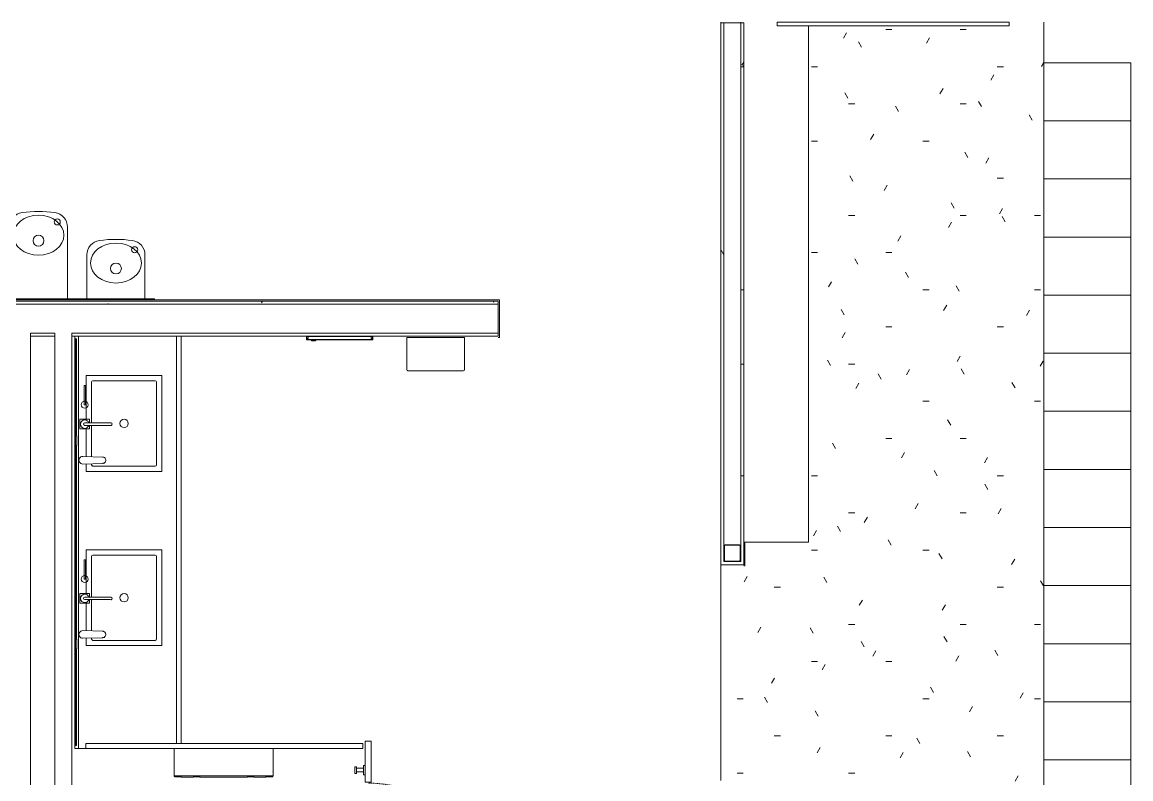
# Model space of a CAD drawing. Header units: inches. Extents: x 24207 to 25740, y -22797 to -22370.
# Drawn here: x 25511.1 to 25740.3, y -22526.6 to -22370.3 of the extents above; entities that cross this region are included whole.
import ezdxf

# ---------------------------------------------------------------- set-up
doc = ezdxf.new("R2010")
doc.units = ezdxf.units.IN
doc.header["$MEASUREMENT"] = 0
doc.linetypes.add('Dash', pattern=[0.25, 0.125, -0.125])
doc.linetypes.add('Dash_2_', pattern=[0.25, 0.125, -0.125])
for name, color, linetype, lineweight in [('A-FLOR', 192, 'Continuous', 20), ('A-FLOR-PATT', 8, 'Continuous', 20), ('A-GENM', 13, 'Continuous', 20), ('A-WALL', 113, 'Continuous', 20), ('A-WALL-PATT', 111, 'Continuous', 50), ('I-FURN', 30, 'Continuous', 20), ('I-WALL', 2, 'Continuous', 20), ('P-SANR-FIXT', 6, 'Continuous', 20), ('Q-CASE', 31, 'Continuous', 20), ('Q-SPCQ', 91, 'Continuous', 20), ('Q-SPCQ-HDLN', 91, 'Dash_2_', 9), ('S-COLS', 52, 'Continuous', 20)]:
    doc.layers.add(name, color=color, linetype=linetype, lineweight=lineweight)
pattern_1 = [(0, (0, 0), (30.72, 7.68), [1.267, -21.773, 1.267, -21.773, -122.88]), (0, (0, 0), (30.72, 7.68), [-46.08, 1.267, -44.813, 1.267, -21.773, -53.76]), (0, (0, 0), (30.72, 7.68), [-115.2, 1.267, -14.093, 1.267, -37.133]), (120, (11.52, 3.84), (-22.0110751, 22.7643004), [1.267, -21.773, 1.267, -21.773, -122.88]), (120, (11.52, 3.84), (-22.0110751, 22.7643004), [-46.08, 1.267, -44.813, 1.267, -21.773, -53.76]), (120, (11.52, 3.84), (-22.0110751, 22.7643004), [-115.2, 1.267, -14.093, 1.267, -37.133]), (240, (15.36, 19.2), (-8.7089249, -30.4443004), [1.267, -21.773, 1.267, -21.773, -122.88]), (240, (15.36, 19.2), (-8.7089249, -30.4443004), [-46.08, 1.267, -44.813, 1.267, -21.773, -53.76]), (240, (15.36, 19.2), (-8.7089249, -30.4443004), [-115.2, 1.267, -14.093, 1.267, -37.133])]

# ---------------------------------------------------------------- blocks, each defined once
blk = doc.blocks.new('Locker-Double Stacked - one-3246-Enlarged First Floor Plan _East_')
at = {"layer": 'I-FURN', "color": 43, "lineweight": 13}
for p, q in [((-6, -9), (-6, 9)), ((-6, 9), (6, 9)), ((6, 9), (6, -9)), ((6, -9), (-6, -9))]:
    blk.add_line(p, q, dxfattribs=at)
blk = doc.blocks.new('Furniture 6 - Furniture 1-2394-Enlarged First Floor Plan _East_')
at = {"layer": 'I-FURN', "color": 43, "lineweight": 13}
for p, q in [((25639.99, -22496.3), (25639.99, -22496.43)), ((25653.99, -22603.74), (25653.99, -22497.05)), ((25640.61, -22603.74), (25653.99, -22603.74))]:
    blk.add_line(p, q, dxfattribs=at)
blk = doc.blocks.new('Partition-Floor_Braced-Bradley_Corp-St_Stl-ADA-N_Stalls - ADA _optional_ _ n Standard Stalls-320692-Enlarged First Floor Plan _East_')
at = {"layer": 'Q-SPCQ', "color": 43, "lineweight": 13}
for p, q in [((68.5, -0.88), (67.5, -0.88)), ((67.5, -0.88), (67.5, -58.13)), ((68.5, -58.13), (68.5, -0.88)), ((105.5, -0.88), (104.5, -0.88)), ((104.5, -0.88), (104.5, -58.13)), ((105.5, -58.13), (105.5, -0.88)), ((142.5, -0.88), (141.5, -0.88)), ((141.5, -0.88), (141.5, -58.13)), ((142.5, -58.13), (142.5, -0.88)), ((179.5, -0.88), (178.5, -0.88)), ((178.5, -0.88), (178.5, -58.13)), ((179.5, -58.13), (179.5, -0.88)), ((11.5, -58.63), (8.5, -58.63)), ((8.5, -58.63), (8.5, -59.88)), ((11.5, -59.88), (11.5, -58.63)), ((12.69, -59.25), (11.69, -59.25)), ((11.69, -59.25), (11.69, -94.87)), ((12.69, -94.87), (12.69, -59.25)), ((71.5, -58.63), (47.5, -58.63)), ((47.5, -58.63), (47.5, -59.88)), ((67.5, -58.13), (68.5, -58.13)), ((71.5, -59.88), (71.5, -58.63)), ((72.69, -59.25), (71.69, -59.25)), ((71.69, -59.25), (71.69, -84.87)), ((72.69, -84.87), (72.69, -59.25)), ((97.5, -58.63), (97.5, -59.88)), ((108.5, -58.63), (97.5, -58.63)), ((104.5, -58.13), (105.5, -58.13)), ((108.5, -59.88), (108.5, -58.63)), ((109.69, -59.25), (108.69, -59.25)), ((108.69, -59.25), (108.69, -84.87)), ((109.69, -84.87), (109.69, -59.25)), ((134.5, -58.63), (134.5, -59.88)), ((145.5, -58.63), (134.5, -58.63)), ((141.5, -58.13), (142.5, -58.13)), ((145.5, -59.88), (145.5, -58.63)), ((146.69, -59.25), (145.69, -59.25)), ((145.69, -59.25), (145.69, -84.87)), ((146.69, -84.87), (146.69, -59.25)), ((180, -58.63), (171.5, -58.63)), ((171.5, -58.63), (171.5, -59.88)), ((178.5, -58.13), (179.5, -58.13)), ((180, -59.88), (180, -58.63)), ((8.5, -59.88), (11.5, -59.88)), ((47.5, -59.88), (71.5, -59.88)), ((97.5, -59.88), (108.5, -59.88)), ((134.5, -59.88), (145.5, -59.88)), ((171.5, -59.88), (180, -59.88)), ((71.69, -84.87), (72.69, -84.87)), ((108.69, -84.87), (109.69, -84.87)), ((145.69, -84.87), (146.69, -84.87)), ((11.69, -94.87), (12.69, -94.87))]:
    blk.add_line(p, q, dxfattribs=at)
at = {"layer": 'Q-SPCQ-HDLN', "color": 43, "linetype": 'Dash', "lineweight": 13}
for centre, radius, start in [((11.69, -59.25), 35.62, 271.7908), ((71.69, -59.25), 25.62, 272.2042), ((108.69, -59.25), 25.62, 272.2042), ((145.69, -59.25), 25.62, 272.2042)]:
    blk.add_arc(centre, radius, start, 360, dxfattribs=at)
blk = doc.blocks.new('Dispenser-Toilet_Tissue-Frost_Products_LTD_-Jumbo-169 - Steel-Brushed-Stainless_Steel-V25-Enlarged First Floor Plan _East_')
at = {"layer": 'Q-SPCQ', "color": 43, "lineweight": 13}
for p, q in [((25542.52, -22525.14), (25542.52, -22520.3)), ((25563.01, -22520.3), (25563.01, -22525.14)), ((25542.52, -22526), (25542.52, -22525.23)), ((25542.52, -22525.23), (25542.58, -22525.23)), ((25542.58, -22525.23), (25542.58, -22525.2)), ((25562.96, -22525.2), (25562.96, -22525.23)), ((25562.96, -22525.23), (25563.01, -22525.23)), ((25563.01, -22525.23), (25563.01, -22526)), ((25563.01, -22526), (25542.52, -22526)), ((25544.03, -22526.16), (25542.68, -22526.16)), ((25546.36, -22526.26), (25544.19, -22526.26)), ((25547.83, -22526.16), (25546.52, -22526.16)), ((25557.52, -22526.26), (25548.01, -22526.26)), ((25559.01, -22526.16), (25557.7, -22526.16)), ((25561.34, -22526.26), (25559.17, -22526.26)), ((25562.86, -22526.16), (25561.5, -22526.16))]:
    blk.add_line(p, q, dxfattribs=at)
for centre, radius, start, end in [((25542.58, -22525.14), 0.06, 180, 270), ((25562.95, -22525.14), 0.0601, 272.6815, 0), ((25542.68, -22526), 0.16, 180, 270), ((25544.19, -22526.08), 0.18, 206.3878, 270), ((25546.36, -22526.08), 0.18, 270, 333.6122), ((25546.35, -22526.11), 0.151, 272.679, 306.5225), ((25546.34, -22526.11), 0.151, 283.5041, 306.5225), ((25548.01, -22526.04), 0.22, 213.0557, 270), ((25557.52, -22526.04), 0.22, 270, 326.9443), ((25559.17, -22526.08), 0.18, 206.3878, 270), ((25559.18, -22526.11), 0.151, 233.4775, 267.321), ((25559.19, -22526.11), 0.151, 233.4775, 256.4959), ((25561.34, -22526.08), 0.18, 270, 333.6122), ((25562.85, -22526), 0.16, 270.9981, 0)]:
    blk.add_arc(centre, radius, start, end, dxfattribs=at)
blk = doc.blocks.new('Drinking_Fountain-Haws_Corporation-Wall_Mounted_1119 - 1119-409796-Enlarged First Floor Plan _East_')
at = {"layer": 'P-SANR-FIXT', "color": 43, "lineweight": 13}
for p, q in [((13.07, 20.75), (13.07, 5.95)), ((25.07, 5.95), (25.07, 20.75)), ((29.07, 15), (29.07, 5.95)), ((41.07, 5.95), (41.07, 15)), ((43.07, 5.95), (11.07, 5.95)), ((11.07, 5.95), (11.07, 5.7)), ((43.07, 5.7), (43.07, 5.95))]:
    blk.add_line(p, q, dxfattribs=at)
for centre, radius in [((22.94, 21.8), 0.625), ((19.07, 17.94), 1.13), ((38.94, 16.07), 0.625), ((35.07, 12.19), 1.13)]:
    blk.add_circle(centre, radius, dxfattribs=at)
for centre, radius, start, end in [((16.07, 20.75), 3, 97.5776, 180), ((19.07, -1.8), 25.75, 82.4224, 97.5776), ((22.07, 20.75), 3, 360, 82.4224), ((32.07, 15), 3, 97.5776, 180), ((35.07, -7.55), 25.75, 82.4224, 97.5776), ((38.07, 15), 3, 360, 82.4224)]:
    blk.add_arc(centre, radius, start, end, dxfattribs=at)
for centre, ratio in [((19.07, 19.07), 0.786373), ((35.07, 13.32), 0.786365)]:
    blk.add_ellipse(centre, major_axis=(-5.25, 0), ratio=ratio, dxfattribs=at)
blk = doc.blocks.new('Robe_hook_5552 - Coat_hook_5552-V32-Enlarged First Floor Plan _East_')
at = {"layer": 'A-GENM', "color": 43, "lineweight": 13}
for p, q in [((-0.94, 0), (-0.94, -0.35)), ((-0.94, -0.35), (0.94, -0.35)), ((-0.69, -2.16), (-0.69, -1.81)), ((-0.69, -1.81), (0.69, -1.81)), ((0.69, -2.16), (-0.69, -2.16)), ((-0.37, -1.81), (-0.37, -0.35)), ((0.38, -1.81), (0.38, -0.35)), ((0.69, -1.81), (0.69, -2.16)), ((0.94, -0.35), (0.94, 0))]:
    blk.add_line(p, q, dxfattribs=at)
blk = doc.blocks.new('Dispenser_Disposal-Paper-Frost_Products_LTD_-Recessed-400A - Steel-Stainless-37173-Enlarged First Floor Plan _East_')
at = {"layer": 'Q-SPCQ', "color": 43, "lineweight": 13}
for p, q in [((25461.89, -22435.86), (25461.89, -22435.26)), ((25461.89, -22435.26), (25462.75, -22435.26)), ((25461.89, -22435.86), (25475.56, -22435.86)), ((25461.97, -22435.26), (25461.97, -22435.94)), ((25462.27, -22435.55), (25461.97, -22435.86)), ((25462.05, -22435.21), (25462.05, -22435.18)), ((25462.7, -22435.21), (25462.05, -22435.21)), ((25475.21, -22435.26), (25462.27, -22435.26)), ((25462.27, -22435.26), (25462.27, -22435.55)), ((25462.97, -22435.2), (25462.75, -22435.2)), ((25462.75, -22435.26), (25462.75, -22435.2)), ((25462.77, -22435.26), (25462.77, -22435.2)), ((25462.8, -22435.18), (25462.8, -22435.26)), ((25463.04, -22435.26), (25462.97, -22435.2)), ((25463.43, -22435.18), (25463.43, -22435.26)), ((25463.71, -22435.26), (25463.71, -22435.18)), ((25473.93, -22435.18), (25473.93, -22435.26)), ((25473.96, -22435.26), (25473.96, -22435.18)), ((25474.09, -22435.18), (25474.09, -22435.26)), ((25474.15, -22435.18), (25474.15, -22435.26)), ((25474.76, -22435.18), (25474.76, -22435.26)), ((25475.03, -22435.21), (25474.86, -22435.21)), ((25475.03, -22435.21), (25475.53, -22435.21)), ((25475.03, -22435.25), (25475.03, -22435.21)), ((25475.47, -22435.25), (25475.03, -22435.25)), ((25475.26, -22435.31), (25475.26, -22435.56)), ((25475.26, -22435.55), (25475.27, -22435.33)), ((25475.56, -22435.86), (25475.26, -22435.56)), ((25475.27, -22435.33), (25475.59, -22435.33)), ((25475.51, -22435.18), (25475.51, -22435.21)), ((25475.53, -22435.18), (25475.53, -22435.21)), ((25475.56, -22435.94), (25475.56, -22435.33)), ((25475.56, -22435.86), (25475.64, -22435.86)), ((25475.59, -22435.28), (25475.59, -22435.33)), ((25475.59, -22435.33), (25475.64, -22435.33)), ((25475.64, -22435.33), (25475.64, -22435.86)), ((25461.97, -22435.94), (25475.56, -22435.94)), ((25462.93, -22435.94), (25461.97, -22435.94)), ((25462.93, -22436.07), (25462.93, -22435.94)), ((25463.8, -22436.07), (25462.93, -22436.07)), ((25463.78, -22436.09), (25462.95, -22436.09)), ((25475.56, -22435.94), (25463.8, -22435.94)), ((25463.8, -22435.94), (25463.8, -22436.07))]:
    blk.add_line(p, q, dxfattribs=at)
for centre, radius, start, end in [((25461.97, -22435.86), 0.0768, 180, 270), ((25461.97, -22435.86), 0.029, 180, 270), ((25462.7, -22435.15), 0.0665, 270, 312.1544), ((25475.21, -22435.31), 0.05, 0, 90), ((25475.53, -22435.28), 0.0625, 153.896, 233.1301), ((25475.53, -22435.28), 0.0625, 302.4117, 90.0728), ((25475.53, -22435.28), 0.0625, 359.8391, 90), ((25475.56, -22435.86), 0.0763, 270, 0), ((25462.95, -22436.07), 0.02, 180, 270), ((25463.78, -22436.07), 0.02, 270, 0)]:
    blk.add_arc(centre, radius, start, end, dxfattribs=at)
blk = doc.blocks.new('Bradley-Washroom_Accessories-Mirrors-747_Standard - 84_ x 36_ _ BradEX Womens-401692-Enlarged First Floor Plan _East_')
at = {"layer": 'Q-SPCQ', "color": 43, "lineweight": 13}
for p, q in [((25522.14, -22455.74), (25522.14, -22435.74)), ((25522.39, -22435.74), (25522.14, -22435.74)), ((25522.39, -22435.74), (25522.39, -22455.74)), ((25522.14, -22455.74), (25522.42, -22455.74)), ((25522.14, -22457.74), (25522.14, -22455.74)), ((25522.42, -22457.74), (25522.42, -22455.74)), ((25522.42, -22457.74), (25522.14, -22457.74)), ((25522.14, -22497.74), (25522.14, -22457.74)), ((25522.39, -22457.74), (25522.39, -22497.74)), ((25522.14, -22497.74), (25522.42, -22497.74)), ((25522.14, -22499.74), (25522.14, -22497.74)), ((25522.42, -22499.74), (25522.42, -22497.74)), ((25522.42, -22499.74), (25522.14, -22499.74)), ((25522.14, -22519.74), (25522.14, -22499.74)), ((25522.39, -22499.74), (25522.39, -22519.74)), ((25522.14, -22519.74), (25522.39, -22519.74))]:
    blk.add_line(p, q, dxfattribs=at)
blk = doc.blocks.new('Bradley-Washroom_Accessories-Mirrors-780_Custom - Bradley-Washroom_Accessories-Mirrors-780_Custom-410307-Enlarged First Floor Plan _East_')
at = {"layer": 'Q-SPCQ', "color": 43, "lineweight": 13}
for p, q in [((25667.14, -22370.3), (25715.14, -22370.3)), ((25667.14, -22370.3), (25667.14, -22371.05)), ((25715.14, -22371.05), (25667.14, -22371.05)), ((25715.14, -22370.3), (25715.14, -22371.05))]:
    blk.add_line(p, q, dxfattribs=at)
blk = doc.blocks.new('Counter Top - 24_ Depth-194481-Enlarged First Floor Plan _East_')
at = {"layer": 'Q-CASE', "color": 43, "lineweight": 13}
for p, q in [((-47.26, 22), (36.86, 22)), ((37.86, 0.75), (-47.26, 0.75)), ((37.86, 0), (-47.26, 0)), ((37.86, 2.25), (37.86, 0))]:
    blk.add_line(p, q, dxfattribs=at)
blk = doc.blocks.new('Soap_Dispenser-TOTO-TES1ADC-05 - Polished Chrome-194390-Enlarged First Floor Plan _East_')
at = {"layer": 'A-GENM', "color": 43, "lineweight": 13}
for p, q in [((-0.79, 0), (-0.66, 4.1)), ((0.66, 4.1), (0.79, 0.03))]:
    blk.add_line(p, q, dxfattribs=at)
blk.add_arc((0, 0), 0.791, 180.001, 1.8521, dxfattribs=at)
blk.add_open_spline([(-0.66, 4.1), (-0.66, 4.16), (-0.65, 4.29), (-0.56, 4.47), (-0.42, 4.61), (-0.21, 4.73), (0.08, 4.76), (0.35, 4.67), (0.51, 4.53), (0.6, 4.4), (0.65, 4.25), (0.66, 4.15), (0.66, 4.1)], degree=3, knots=[-1, -1, -1, -1, -0.903846, -0.807692, -0.711538, -0.615385, -0.461538, -0.307692, -0.230769, -0.153846, -0.076923, 0, 0, 0, 0], dxfattribs=at)
blk = doc.blocks.new('Faucet-Lavatory-Zurn-Z6920XL - Z6920-XL-ADM2-H4-162583-Enlarged First Floor Plan _East_')
at = {"layer": 'P-SANR-FIXT', "lineweight": 9}
for p, q in [((1, 1), (-1, 1)), ((-1, 1), (-1, -1)), ((-0.25, 0), (-0.25, -5.25)), ((0.25, -5.25), (0.25, 0)), ((1, -1), (1, 1)), ((8, 0.12), (4, 0.12)), ((4, 0.12), (4, -0.12)), ((8, -0.12), (8, 0.12)), ((-1, -1), (-0.25, -1)), ((0.25, -1), (1, -1)), ((4, -0.12), (8, -0.12))]:
    blk.add_line(p, q, dxfattribs=at)
blk.add_circle((4, 0), 0.719, dxfattribs=at)
for centre, radius, start, end in [((0, 0), 0.875, 0, 180), ((0, 0), 0.875, 180, 251.8173), ((0, 0), 0.25, 360, 180), ((0, 0), 0.875, 288.1827, 0), ((0, -5.37), 0.281, 152.734, 27.266)]:
    blk.add_arc(centre, radius, start, end, dxfattribs=at)
blk = doc.blocks.new('KNEE PROTECTOR6 - KNEE PROTECTOR-203797-Enlarged First Floor Plan _East_')
at = {"layer": 'Q-CASE', "color": 43, "lineweight": 13}
for p, q in [((-28132.41, -9330.82), (-28216.53, -9330.82)), ((-28132.41, -9331.82), (-28216.53, -9331.82))]:
    blk.add_line(p, q, dxfattribs=at)
blk = doc.blocks.new('Sink-Under_Counter-Kohler-2882 - White-194391-Enlarged First Floor Plan _East_')
at = {"layer": 'P-SANR-FIXT', "color": 43, "lineweight": 13}
for p, q in [((9.91, 7.81), (-9.91, 7.81)), ((-9.91, 7.81), (-9.91, -7.81)), ((9.91, -7.81), (9.91, 7.81)), ((-8.81, -6.46), (-8.81, 6.46)), ((-8.56, 6.71), (8.56, 6.71)), ((8.81, 6.46), (8.81, -6.46)), ((-0.1, -6.71), (-8.56, -6.71)), ((6.87, -6.71), (0.4, -6.71)), ((8.56, -6.71), (8.33, -6.71)), ((-9.91, -7.81), (-0.85, -7.81)), ((1.15, -7.81), (6.83, -7.81)), ((8.37, -7.81), (9.91, -7.81))]:
    blk.add_line(p, q, dxfattribs=at)
for centre, radius, start, end in [((-8.56, 6.46), 0.25, 90, 180), ((8.56, 6.46), 0.25, 0, 90), ((0, 0), 0.875, 0, 180), ((0, 0), 0.875, 180, 0), ((-8.56, -6.46), 0.25, 180, 270), ((8.56, -6.46), 0.25, 270, 0)]:
    blk.add_arc(centre, radius, start, end, dxfattribs=at)
blk = doc.blocks.new('HSS-Hollow Structural Section-Column - HSS3-1_2X3-1_2X1_8-V49-Enlarged First Floor Plan _East_')
at = {"layer": 'S-COLS', "color": 7}
for p, q in [((-1.75, 1.518), (-1.75, -1.518)), ((-1.634, -1.518), (-1.634, 1.518)), ((1.518, 1.75), (-1.518, 1.75)), ((-1.518, 1.634), (1.518, 1.634)), ((1.634, 1.518), (1.634, -1.518)), ((1.75, -1.518), (1.75, 1.518)), ((1.518, -1.634), (-1.518, -1.634)), ((-1.518, -1.75), (1.518, -1.75))]:
    blk.add_line(p, q, dxfattribs=at)
for centre, radius, start, end in [((-1.518, 1.518), 0.232, 90, 180), ((-1.518, 1.518), 0.116, 90, 180), ((1.518, 1.518), 0.232, 360, 90), ((1.518, 1.518), 0.116, 0, 90), ((-1.518, -1.518), 0.232, 180, 270), ((-1.518, -1.518), 0.116, 180, 270), ((1.518, -1.518), 0.232, 270, 360), ((1.518, -1.518), 0.116, 270, 360)]:
    blk.add_arc(centre, radius, start, end, dxfattribs=at)
blk = doc.blocks.new('Hand_Dryer-Excel_Dryer-XLERATOR_Unit - Not a Type - Load Type Catalog-357530-Enlarged First Floor Plan _East_')
at = {"layer": 'Q-SPCQ', "color": 43, "lineweight": 13}
for p, q in [((25590.61, -22442.03), (25590.61, -22435.43)), ((25590.61, -22435.43), (25602.55, -22435.43)), ((25602.55, -22435.43), (25602.55, -22442.03)), ((25602.3, -22442.3), (25590.86, -22442.3))]:
    blk.add_line(p, q, dxfattribs=at)
for centre, start, end in [((25590.86, -22442.05), 175.9748, 270), ((25602.3, -22442.05), 270, 4.0252)]:
    blk.add_arc(centre, 0.251, start, end, dxfattribs=at)

msp = doc.modelspace()

# ---------------------------------------------------------------- hatches: boundary and pattern name
at = {"layer": 'A-FLOR-PATT', "lineweight": 9}
h = msp.add_hatch(dxfattribs=at)
h.set_pattern_fill('FP1_21', color=256, style=0, pattern_type=2)
h.set_pattern_definition(pattern_1)
h.paths.add_polyline_path([(25655.52, -22690.87), (25722.27, -22690.87), (25722.27, -22370.3), (25715.14, -22370.3), (25715.14, -22371.05), (25673.64, -22371.05), (25673.64, -22477.74), (25660.52, -22477.74), (25660.52, -22482.62), (25660.27, -22482.62), (25660.27, -22482.37), (25655.52, -22482.37), (25655.52, -22526.93), (25660.27, -22526.93), (25660.27, -22531.56), (25674.27, -22531.56), (25674.27, -22643.31), (25660.27, -22643.31), (25660.27, -22647.93), (25655.52, -22647.93), (25655.52, -22685.35)], flags=0)
h.paths.add_polyline_path([(25659.64, -22370.43), (25659.64, -22370.3), (25655.52, -22370.3), (25655.52, -22370.43), (25656.14, -22370.43)], flags=0)
at = {"layer": 'A-WALL-PATT', "lineweight": 9}
h = msp.add_hatch(dxfattribs=at)
h.set_pattern_fill('FP1_21', color=8, style=0, pattern_type=2)
h.set_pattern_definition(pattern_1)
h.paths.add_polyline_path([(25655.52, -22482.37), (25656.14, -22482.37), (25656.14, -22370.43), (25655.52, -22370.43), (25655.52, -22481.67)], flags=0)
h = msp.add_hatch(dxfattribs=at)
h.set_pattern_fill('FP1_21', color=8, style=0, pattern_type=2)
h.set_pattern_definition(pattern_1)
h.paths.add_polyline_path([(25659.65, -22481.74), (25660.27, -22481.74), (25660.27, -22370.43), (25659.64, -22370.43), (25659.64, -22481.74)], flags=0)
h = msp.add_hatch(dxfattribs=at)
h.set_pattern_fill('FP1_21', color=8, style=0, pattern_type=2)
h.set_pattern_definition(pattern_1)
h.paths.add_polyline_path([(25588.8, -22428.55), (25609.52, -22428.55), (25609.52, -22427.93), (25441.52, -22427.93), (25441.52, -22428.55), (25555.1, -22428.55)], flags=0)
h = msp.add_hatch(dxfattribs=at)
h.set_pattern_fill('FP1_21', color=8, style=0, pattern_type=2)
h.set_pattern_definition(pattern_1)
h.paths.add_polyline_path([(25509.39, -22435.18), (25509.39, -22434.55), (25441.52, -22434.55), (25441.52, -22435.18), (25504.55, -22435.18)], flags=0)
h.paths.add_polyline_path([(25521.39, -22435.18), (25609.52, -22435.18), (25609.52, -22434.55), (25521.39, -22434.55)], flags=0)
h.paths.add_polyline_path([(25512.89, -22435.18), (25517.89, -22435.18), (25517.89, -22434.55), (25512.89, -22434.55)], flags=0)

# ---------------------------------------------------------------- linework, layer by layer
at = {"layer": 'A-FLOR', "color": 43, "lineweight": 13}
for p, q in [((25655.52, -22370.3), (25655.52, -22370.43)), ((25722.27, -22690.87), (25722.27, -22370.3)), ((25655.52, -22482.37), (25655.52, -22526.93))]:
    msp.add_line(p, q, dxfattribs=at)
at = {"layer": 'A-WALL', "color": 7}
for p, q in [((25659.64, -22478.47), (25659.64, -22370.43)), ((25659.64, -22370.43), (25659.64, -22478.47)), ((25441.52, -22428.55), (25609.52, -22428.55)), ((25609.52, -22428.55), (25609.52, -22427.93)), ((25609.52, -22434.55), (25609.52, -22428.55)), ((25512.89, -22435.18), (25512.89, -22434.55)), ((25512.89, -22434.55), (25517.89, -22434.55)), ((25517.89, -22435.18), (25517.89, -22434.55)), ((25521.39, -22435.18), (25521.39, -22434.55)), ((25521.39, -22434.55), (25609.52, -22434.55)), ((25609.52, -22435.18), (25609.52, -22434.55)), ((25659.64, -22481.74), (25659.64, -22481.51)), ((25659.64, -22481.51), (25659.64, -22481.74))]:
    msp.add_line(p, q, dxfattribs=at)
at = {"layer": 'I-WALL', "color": 7}
for p, q in [((25655.52, -22370.43), (25655.52, -22482.37)), ((25656.14, -22370.43), (25655.52, -22370.43)), ((25656.14, -22370.43), (25656.14, -22478.47)), ((25659.64, -22370.43), (25656.14, -22370.43)), ((25656.14, -22478.47), (25656.14, -22370.43)), ((25660.27, -22370.43), (25659.64, -22370.43)), ((25660.27, -22481.74), (25660.27, -22370.43)), ((25609.77, -22427.68), (25441.52, -22427.68)), ((25609.52, -22427.93), (25441.52, -22427.93)), ((25441.52, -22427.93), (25609.52, -22427.93)), ((25609.77, -22427.93), (25609.77, -22427.68)), ((25609.77, -22435.43), (25609.77, -22427.93)), ((25512.89, -22695.43), (25512.89, -22435.18)), ((25512.89, -22435.18), (25517.89, -22435.18)), ((25517.89, -22435.18), (25517.89, -22695.43)), ((25521.39, -22691.93), (25521.39, -22435.18)), ((25521.39, -22435.18), (25609.52, -22435.18)), ((25609.52, -22435.43), (25609.77, -22435.43)), ((25656.14, -22481.51), (25656.14, -22481.74)), ((25656.14, -22481.74), (25656.14, -22481.51)), ((25656.14, -22481.74), (25656.37, -22481.74)), ((25656.37, -22481.74), (25656.14, -22481.74)), ((25659.41, -22481.74), (25659.64, -22481.74)), ((25659.64, -22481.74), (25659.41, -22481.74)), ((25660.27, -22482.37), (25660.27, -22481.74)), ((25655.52, -22482.37), (25656.14, -22482.37)), ((25656.14, -22482.37), (25660.27, -22482.37))]:
    msp.add_line(p, q, dxfattribs=at)
at = {"layer": 'I-WALL', "color": 43, "lineweight": 13}
for p in [(25660.52, -22477.74), (25660.27, -22482.62)]:
    msp.add_line(p, (25660.52, -22482.62), dxfattribs=at)

# ---------------------------------------------------------------- block references
at = {"layer": 'A-GENM', "color": 43, "lineweight": 13}
for name, p, rotation in [('Soap_Dispenser-TOTO-TES1ADC-05 - Polished Chrome-194390-Enlarged First Floor Plan _East_', (25523.66, -22460.78), 270.0000000000303), ('Soap_Dispenser-TOTO-TES1ADC-05 - Polished Chrome-194390-Enlarged First Floor Plan _East_', (25523.66, -22496.78), 270.0000000000405), ('Robe_hook_5552 - Coat_hook_5552-V32-Enlarged First Floor Plan _East_', (25582.02, -22524.8), 269.9999999999997)]:
    msp.add_blockref(name, p, dxfattribs=dict(at, rotation=rotation))
at = {"layer": 'I-FURN', "color": 43, "lineweight": 13}
msp.add_blockref('Furniture 6 - Furniture 1-2394-Enlarged First Floor Plan _East_', (19.65, 126), dxfattribs=at)
at = {"layer": 'I-FURN', "color": 43, "lineweight": 13, "rotation": 270}
for p in [(25731.27, -22384.68), (25731.27, -22396.68), (25731.27, -22408.68), (25731.27, -22420.68), (25731.27, -22432.68), (25731.27, -22444.68), (25731.27, -22456.68), (25731.27, -22468.68), (25731.27, -22480.68), (25731.27, -22492.68), (25731.27, -22504.68), (25731.27, -22516.68), (25731.27, -22528.68)]:
    msp.add_blockref('Locker-Double Stacked - one-3246-Enlarged First Floor Plan _East_', p, dxfattribs=at)
at = {"layer": 'P-SANR-FIXT', "color": 43, "lineweight": 13}
msp.add_blockref('Drinking_Fountain-Haws_Corporation-Wall_Mounted_1119 - 1119-409796-Enlarged First Floor Plan _East_', (25495.45, -22433.37), dxfattribs=at)
at = {"layer": 'P-SANR-FIXT', "color": 43, "lineweight": 13, "rotation": 270}
for p in [(25532.2, -22453.18), (25532.2, -22489.18)]:
    msp.add_blockref('Sink-Under_Counter-Kohler-2882 - White-194391-Enlarged First Floor Plan _East_', p, dxfattribs=at)
at = {"layer": 'P-SANR-FIXT', "color": 250, "lineweight": 13, "rotation": 89.99999999999962}
for p in [(25524.08, -22453.33), (25524.08, -22489.33)]:
    msp.add_blockref('Faucet-Lavatory-Zurn-Z6920XL - Z6920-XL-ADM2-H4-162583-Enlarged First Floor Plan _East_', p, dxfattribs=at)
at = {"layer": 'Q-CASE', "color": 43, "lineweight": 13}
for name, p, rotation in [('Counter Top - 24_ Depth-194481-Enlarged First Floor Plan _East_', (25522.02, -22482.44), 270.0000000000002), ('KNEE PROTECTOR6 - KNEE PROTECTOR-203797-Enlarged First Floor Plan _East_', (16212.2, 5697.23), 89.9999999999974)]:
    msp.add_blockref(name, p, dxfattribs=dict(at, rotation=rotation))
at = {"layer": 'Q-SPCQ', "color": 43, "lineweight": 13}
for name, p in [('Bradley-Washroom_Accessories-Mirrors-780_Custom - Bradley-Washroom_Accessories-Mirrors-780_Custom-410307-Enlarged First Floor Plan _East_', (0, 0)), ('Bradley-Washroom_Accessories-Mirrors-747_Standard - 84_ x 36_ _ BradEX Womens-401692-Enlarged First Floor Plan _East_', (0, 0)), ('Dispenser_Disposal-Paper-Frost_Products_LTD_-Recessed-400A - Steel-Stainless-37173-Enlarged First Floor Plan _East_', (108, 0)), ('Hand_Dryer-Excel_Dryer-XLERATOR_Unit - Not a Type - Load Type Catalog-357530-Enlarged First Floor Plan _East_', (0, 0)), ('Dispenser-Toilet_Tissue-Frost_Products_LTD_-Jumbo-169 - Steel-Brushed-Stainless_Steel-V25-Enlarged First Floor Plan _East_', (0, 0))]:
    msp.add_blockref(name, p, dxfattribs=at)
at = {"layer": 'Q-SPCQ', "color": 43, "lineweight": 13, "rotation": 90.00000000000044}
msp.add_blockref('Partition-Floor_Braced-Bradley_Corp-St_Stl-ADA-N_Stalls - ADA _optional_ _ n Standard Stalls-320692-Enlarged First Floor Plan _East_', (25523.39, -22698.8), dxfattribs=at)
at = {"layer": 'S-COLS', "color": 250, "lineweight": 13}
msp.add_blockref('HSS-Hollow Structural Section-Column - HSS3-1_2X3-1_2X1_8-V49-Enlarged First Floor Plan _East_', (25657.89, -22479.99), dxfattribs=at)

doc.saveas('drawing.dxf')
